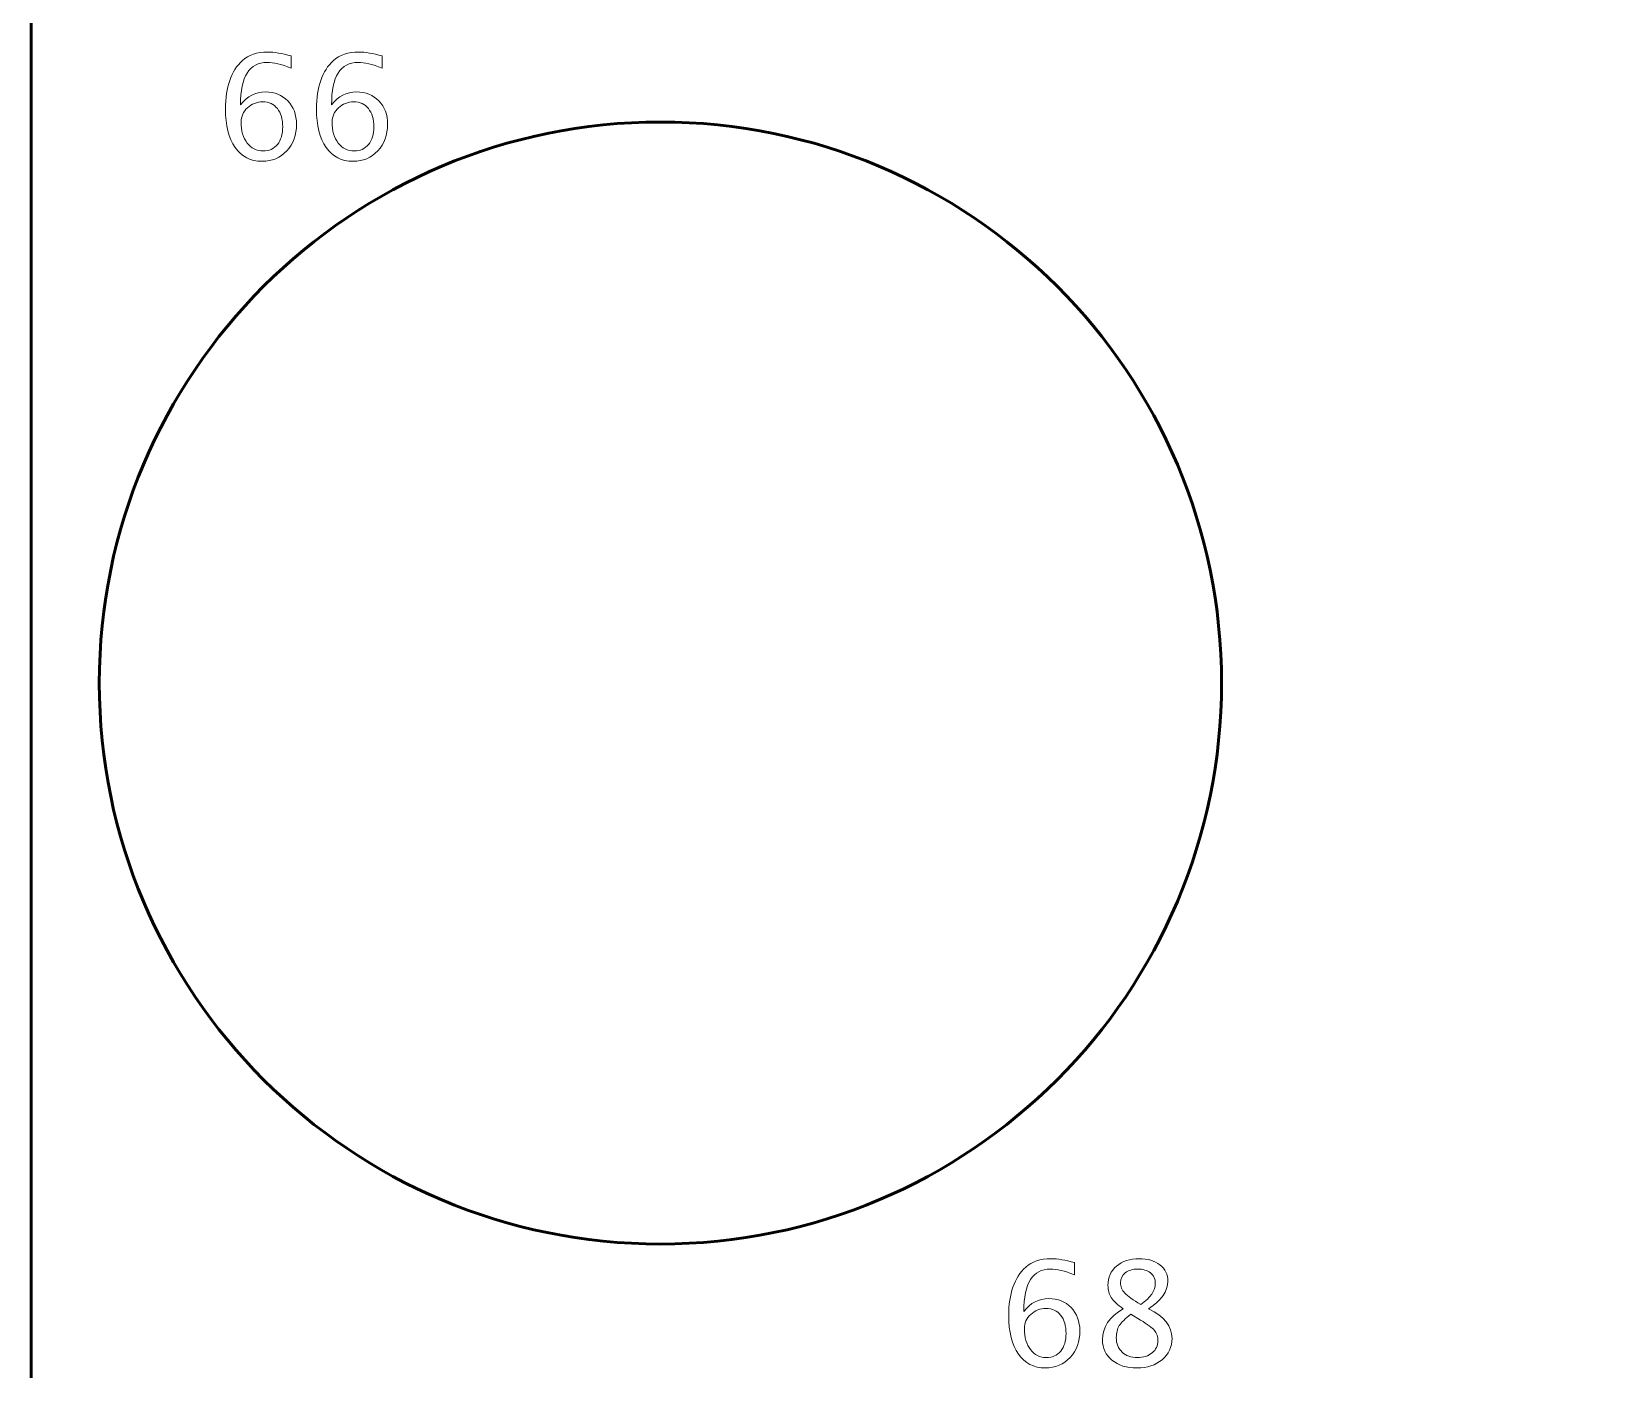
# Model space of a CAD drawing. Header units: centimetres. Extents: x -10.4 to 10.4, y -14.9 to 14.9.
# Drawn here: x -10.45 to -1.25, y 2.71 to 10.58 of the extents above; entities that cross this region are included whole.
import ezdxf

# ---------------------------------------------------------------- set-up
doc = ezdxf.new("R2010")
doc.units = ezdxf.units.CM
doc.header["$MEASUREMENT"] = 0
doc.layers.add('Layer 1', color=7, linetype='Continuous')

msp = doc.modelspace()

# ---------------------------------------------------------------- linework, layer by layer
at = {"layer": 'Layer 1', "lineweight": 53}
msp.add_ellipse((-6.74994, 6.74994), major_axis=(0, 3.30006), ratio=1, dxfattribs=at)
msp.add_open_spline([(-10.45, -14.45), (-10.45, -14.45), (-10.45, 14.45), (-10.45, 14.45), (-10.45, 14.45), (-10.45, 14.72614), (-10.22614, 14.95), (-9.95, 14.95), (-9.95, 14.95), (-9.95, 14.95), (9.95, 14.95), (9.95, 14.95), (9.95, 14.95), (10.22614, 14.95), (10.45, 14.72614), (10.45, 14.45), (10.45, 14.45), (10.45, 14.45), (10.45, -14.45), (10.45, -14.45), (10.45, -14.45), (10.45, -14.72614), (10.22614, -14.95), (9.95, -14.95), (9.95, -14.95), (9.95, -14.95), (-9.95, -14.95), (-9.95, -14.95), (-9.95, -14.95), (-10.22614, -14.95), (-10.45, -14.72614), (-10.45, -14.45)], degree=3, knots=[0, 0, 0, 0, 0.1111111, 0.1111111, 0.1111111, 0.1111111, 0.2222222, 0.2222222, 0.2222222, 0.2222222, 0.3333333, 0.3333333, 0.3333333, 0.3333333, 0.4444444, 0.4444444, 0.4444444, 0.4444444, 0.5555556, 0.5555556, 0.5555556, 0.5555556, 0.6666667, 0.6666667, 0.6666667, 0.6666667, 0.7777778, 0.7777778, 0.7777778, 0.7777778, 1, 1, 1, 1], dxfattribs=at)
at = {"layer": 'Layer 1', "color": 5, "lineweight": 9}
for points, knots in [([(-9.21922, 10.15126), (-9.18028, 10.20164), (-9.13131, 10.22689), (-9.07233, 10.22689), (-9.07233, 10.22689), (-9.01884, 10.22689), (-8.9751, 10.20926), (-8.94095, 10.17384), (-8.94095, 10.17384), (-8.90694, 10.13842), (-8.88987, 10.09298), (-8.88987, 10.03752), (-8.88987, 10.03752), (-8.88987, 9.97388), (-8.90892, 9.92153), (-8.94716, 9.88047), (-8.94716, 9.88047), (-8.9854, 9.8394), (-9.03394, 9.8188), (-9.09307, 9.8188), (-9.09307, 9.8188), (-9.16024, 9.8188), (-9.21301, 9.84603), (-9.25097, 9.90036), (-9.25097, 9.90036), (-9.28907, 9.95483), (-9.30812, 10.03019), (-9.30812, 10.12628), (-9.30812, 10.12628), (-9.30812, 10.25582), (-9.27482, 10.35079), (-9.20836, 10.41147), (-9.20836, 10.41147), (-9.17223, 10.44477), (-9.12228, 10.46142), (-9.05864, 10.46142), (-9.05864, 10.46142), (-9.02167, 10.46142), (-8.97581, 10.4538), (-8.92119, 10.43856), (-8.92119, 10.43856), (-8.92119, 10.43856), (-8.92119, 10.36744), (-8.92119, 10.36744), (-8.92119, 10.36744), (-8.97891, 10.38946), (-9.02632, 10.40046), (-9.06358, 10.40046), (-9.06358, 10.40046), (-9.16729, 10.40046), (-9.21922, 10.31735), (-9.21922, 10.15126)], [0, 0, 0, 0, 0.0714286, 0.0714286, 0.0714286, 0.0714286, 0.1428571, 0.1428571, 0.1428571, 0.1428571, 0.2142857, 0.2142857, 0.2142857, 0.2142857, 0.2857143, 0.2857143, 0.2857143, 0.2857143, 0.3571429, 0.3571429, 0.3571429, 0.3571429, 0.4285714, 0.4285714, 0.4285714, 0.4285714, 0.5, 0.5, 0.5, 0.5, 0.5714286, 0.5714286, 0.5714286, 0.5714286, 0.6428571, 0.6428571, 0.6428571, 0.6428571, 0.7142857, 0.7142857, 0.7142857, 0.7142857, 0.7857143, 0.7857143, 0.7857143, 0.7857143, 0.8571429, 0.8571429, 0.8571429, 0.8571429, 1, 1, 1, 1]), ([(-8.68384, 10.15126), (-8.6449, 10.20164), (-8.59593, 10.22689), (-8.53695, 10.22689), (-8.53695, 10.22689), (-8.48346, 10.22689), (-8.43972, 10.20926), (-8.40557, 10.17384), (-8.40557, 10.17384), (-8.37156, 10.13842), (-8.35449, 10.09298), (-8.35449, 10.03752), (-8.35449, 10.03752), (-8.35449, 9.97388), (-8.37354, 9.92153), (-8.41178, 9.88047), (-8.41178, 9.88047), (-8.45002, 9.8394), (-8.49856, 9.8188), (-8.55769, 9.8188), (-8.55769, 9.8188), (-8.62486, 9.8188), (-8.67763, 9.84603), (-8.71559, 9.90036), (-8.71559, 9.90036), (-8.75369, 9.95483), (-8.77274, 10.03019), (-8.77274, 10.12628), (-8.77274, 10.12628), (-8.77274, 10.25582), (-8.73944, 10.35079), (-8.67298, 10.41147), (-8.67298, 10.41147), (-8.63685, 10.44477), (-8.5869, 10.46142), (-8.52326, 10.46142), (-8.52326, 10.46142), (-8.48629, 10.46142), (-8.44043, 10.4538), (-8.38581, 10.43856), (-8.38581, 10.43856), (-8.38581, 10.43856), (-8.38581, 10.36744), (-8.38581, 10.36744), (-8.38581, 10.36744), (-8.44353, 10.38946), (-8.49094, 10.40046), (-8.5282, 10.40046), (-8.5282, 10.40046), (-8.63191, 10.40046), (-8.68384, 10.31735), (-8.68384, 10.15126)], [0, 0, 0, 0, 0.0714286, 0.0714286, 0.0714286, 0.0714286, 0.1428571, 0.1428571, 0.1428571, 0.1428571, 0.2142857, 0.2142857, 0.2142857, 0.2142857, 0.2857143, 0.2857143, 0.2857143, 0.2857143, 0.3571429, 0.3571429, 0.3571429, 0.3571429, 0.4285714, 0.4285714, 0.4285714, 0.4285714, 0.5, 0.5, 0.5, 0.5, 0.5714286, 0.5714286, 0.5714286, 0.5714286, 0.6428571, 0.6428571, 0.6428571, 0.6428571, 0.7142857, 0.7142857, 0.7142857, 0.7142857, 0.7857143, 0.7857143, 0.7857143, 0.7857143, 0.8571429, 0.8571429, 0.8571429, 0.8571429, 1, 1, 1, 1]), ([(-8.97115, 10.02144), (-8.97115, 10.06673), (-8.98159, 10.10258), (-9.00262, 10.12896), (-9.00262, 10.12896), (-9.02364, 10.15535), (-9.05243, 10.16847), (-9.08898, 10.16847), (-9.08898, 10.16847), (-9.12383, 10.16847), (-9.15361, 10.1569), (-9.17844, 10.13362), (-9.17844, 10.13362), (-9.20342, 10.11048), (-9.21584, 10.08254), (-9.21584, 10.04994), (-9.21584, 10.04994), (-9.21584, 9.99858), (-9.20398, 9.95737), (-9.18042, 9.92633), (-9.18042, 9.92633), (-9.15671, 9.89528), (-9.12538, 9.87976), (-9.08644, 9.87976), (-9.08644, 9.87976), (-9.05102, 9.87976), (-9.02294, 9.89246), (-9.00219, 9.91786), (-9.00219, 9.91786), (-8.98145, 9.94326), (-8.97115, 9.97783), (-8.97115, 10.02144)], [0, 0, 0, 0, 0.1111111, 0.1111111, 0.1111111, 0.1111111, 0.2222222, 0.2222222, 0.2222222, 0.2222222, 0.3333333, 0.3333333, 0.3333333, 0.3333333, 0.4444444, 0.4444444, 0.4444444, 0.4444444, 0.5555556, 0.5555556, 0.5555556, 0.5555556, 0.6666667, 0.6666667, 0.6666667, 0.6666667, 0.7777778, 0.7777778, 0.7777778, 0.7777778, 1, 1, 1, 1]), ([(-8.43577, 10.02144), (-8.43577, 10.06673), (-8.44621, 10.10258), (-8.46724, 10.12896), (-8.46724, 10.12896), (-8.48826, 10.15535), (-8.51705, 10.16847), (-8.5536, 10.16847), (-8.5536, 10.16847), (-8.58845, 10.16847), (-8.61823, 10.1569), (-8.64306, 10.13362), (-8.64306, 10.13362), (-8.66804, 10.11048), (-8.68046, 10.08254), (-8.68046, 10.04994), (-8.68046, 10.04994), (-8.68046, 9.99858), (-8.6686, 9.95737), (-8.64504, 9.92633), (-8.64504, 9.92633), (-8.62133, 9.89528), (-8.59, 9.87976), (-8.55106, 9.87976), (-8.55106, 9.87976), (-8.51564, 9.87976), (-8.48756, 9.89246), (-8.46681, 9.91786), (-8.46681, 9.91786), (-8.44607, 9.94326), (-8.43577, 9.97783), (-8.43577, 10.02144)], [0, 0, 0, 0, 0.1111111, 0.1111111, 0.1111111, 0.1111111, 0.2222222, 0.2222222, 0.2222222, 0.2222222, 0.3333333, 0.3333333, 0.3333333, 0.3333333, 0.4444444, 0.4444444, 0.4444444, 0.4444444, 0.5555556, 0.5555556, 0.5555556, 0.5555556, 0.6666667, 0.6666667, 0.6666667, 0.6666667, 0.7777778, 0.7777778, 0.7777778, 0.7777778, 1, 1, 1, 1]), ([(-4.61252, 3.05353), (-4.57358, 3.10391), (-4.52461, 3.12916), (-4.46563, 3.12916), (-4.46563, 3.12916), (-4.41214, 3.12916), (-4.3684, 3.11153), (-4.33425, 3.07611), (-4.33425, 3.07611), (-4.30024, 3.04069), (-4.28317, 2.99525), (-4.28317, 2.93979), (-4.28317, 2.93979), (-4.28317, 2.87615), (-4.30222, 2.8238), (-4.34046, 2.78274), (-4.34046, 2.78274), (-4.3787, 2.74167), (-4.42724, 2.72107), (-4.48637, 2.72107), (-4.48637, 2.72107), (-4.55354, 2.72107), (-4.60631, 2.7483), (-4.64427, 2.80263), (-4.64427, 2.80263), (-4.68237, 2.8571), (-4.70142, 2.93246), (-4.70142, 3.02855), (-4.70142, 3.02855), (-4.70142, 3.15809), (-4.66812, 3.25306), (-4.60166, 3.31374), (-4.60166, 3.31374), (-4.56553, 3.34704), (-4.51558, 3.36369), (-4.45194, 3.36369), (-4.45194, 3.36369), (-4.41497, 3.36369), (-4.36911, 3.35607), (-4.31449, 3.34083), (-4.31449, 3.34083), (-4.31449, 3.34083), (-4.31449, 3.26971), (-4.31449, 3.26971), (-4.31449, 3.26971), (-4.37221, 3.29173), (-4.41962, 3.30273), (-4.45688, 3.30273), (-4.45688, 3.30273), (-4.56059, 3.30273), (-4.61252, 3.21962), (-4.61252, 3.05353)], [0, 0, 0, 0, 0.0714286, 0.0714286, 0.0714286, 0.0714286, 0.1428571, 0.1428571, 0.1428571, 0.1428571, 0.2142857, 0.2142857, 0.2142857, 0.2142857, 0.2857143, 0.2857143, 0.2857143, 0.2857143, 0.3571429, 0.3571429, 0.3571429, 0.3571429, 0.4285714, 0.4285714, 0.4285714, 0.4285714, 0.5, 0.5, 0.5, 0.5, 0.5714286, 0.5714286, 0.5714286, 0.5714286, 0.6428571, 0.6428571, 0.6428571, 0.6428571, 0.7142857, 0.7142857, 0.7142857, 0.7142857, 0.7857143, 0.7857143, 0.7857143, 0.7857143, 0.8571429, 0.8571429, 0.8571429, 0.8571429, 1, 1, 1, 1]), ([(-4.02804, 3.06947), (-4.06162, 3.0929), (-4.08505, 3.11463), (-4.09817, 3.13481), (-4.09817, 3.13481), (-4.11129, 3.15485), (-4.11778, 3.17912), (-4.11778, 3.20748), (-4.11778, 3.20748), (-4.11778, 3.25377), (-4.10085, 3.29144), (-4.06712, 3.32037), (-4.06712, 3.32037), (-4.03326, 3.3493), (-3.98909, 3.36369), (-3.93462, 3.36369), (-3.93462, 3.36369), (-3.88438, 3.36369), (-3.8436, 3.35142), (-3.81242, 3.32686), (-3.81242, 3.32686), (-3.78123, 3.30245), (-3.76557, 3.27056), (-3.76557, 3.23147), (-3.76557, 3.23147), (-3.76557, 3.1722), (-3.80353, 3.11816), (-3.8793, 3.06947), (-3.8793, 3.06947), (-3.78716, 3.02432), (-3.74101, 2.96604), (-3.74101, 2.89464), (-3.74101, 2.89464), (-3.74101, 2.8437), (-3.76035, 2.80207), (-3.79887, 2.76961), (-3.79887, 2.76961), (-3.83739, 2.7373), (-3.88692, 2.72107), (-3.9476, 2.72107), (-3.9476, 2.72107), (-4.00814, 2.72107), (-4.05696, 2.73631), (-4.09422, 2.76679), (-4.09422, 2.76679), (-4.13133, 2.79713), (-4.14996, 2.8372), (-4.14996, 2.88674), (-4.14996, 2.88674), (-4.14996, 2.96011), (-4.10932, 3.02093), (-4.02804, 3.06947)], [0, 0, 0, 0, 0.0714286, 0.0714286, 0.0714286, 0.0714286, 0.1428571, 0.1428571, 0.1428571, 0.1428571, 0.2142857, 0.2142857, 0.2142857, 0.2142857, 0.2857143, 0.2857143, 0.2857143, 0.2857143, 0.3571429, 0.3571429, 0.3571429, 0.3571429, 0.4285714, 0.4285714, 0.4285714, 0.4285714, 0.5, 0.5, 0.5, 0.5, 0.5714286, 0.5714286, 0.5714286, 0.5714286, 0.6428571, 0.6428571, 0.6428571, 0.6428571, 0.7142857, 0.7142857, 0.7142857, 0.7142857, 0.7857143, 0.7857143, 0.7857143, 0.7857143, 0.8571429, 0.8571429, 0.8571429, 0.8571429, 1, 1, 1, 1]), ([(-3.92474, 3.09502), (-3.86773, 3.13269), (-3.83923, 3.17446), (-3.83923, 3.22061), (-3.83923, 3.22061), (-3.83923, 3.2453), (-3.84882, 3.26506), (-3.86787, 3.28015), (-3.86787, 3.28015), (-3.88707, 3.29525), (-3.91204, 3.30273), (-3.94295, 3.30273), (-3.94295, 3.30273), (-3.97286, 3.30273), (-3.99727, 3.29539), (-4.01604, 3.28058), (-4.01604, 3.28058), (-4.03481, 3.26576), (-4.04412, 3.24671), (-4.04412, 3.22315), (-4.04412, 3.22315), (-4.04412, 3.20029), (-4.03566, 3.17968), (-4.01872, 3.16134), (-4.01872, 3.16134), (-4.00179, 3.14313), (-3.97046, 3.12098), (-3.92474, 3.09502)], [0, 0, 0, 0, 0.125, 0.125, 0.125, 0.125, 0.25, 0.25, 0.25, 0.25, 0.375, 0.375, 0.375, 0.375, 0.5, 0.5, 0.5, 0.5, 0.625, 0.625, 0.625, 0.625, 0.75, 0.75, 0.75, 0.75, 1, 1, 1, 1]), ([(-4.36445, 2.92371), (-4.36445, 2.969), (-4.37489, 3.00485), (-4.39592, 3.03123), (-4.39592, 3.03123), (-4.41694, 3.05762), (-4.44573, 3.07074), (-4.48228, 3.07074), (-4.48228, 3.07074), (-4.51713, 3.07074), (-4.54691, 3.05917), (-4.57174, 3.03589), (-4.57174, 3.03589), (-4.59672, 3.01275), (-4.60914, 2.98481), (-4.60914, 2.95221), (-4.60914, 2.95221), (-4.60914, 2.90085), (-4.59728, 2.85964), (-4.57372, 2.8286), (-4.57372, 2.8286), (-4.55001, 2.79755), (-4.51868, 2.78203), (-4.47974, 2.78203), (-4.47974, 2.78203), (-4.44432, 2.78203), (-4.41624, 2.79473), (-4.39549, 2.82013), (-4.39549, 2.82013), (-4.37475, 2.84553), (-4.36445, 2.8801), (-4.36445, 2.92371)], [0, 0, 0, 0, 0.1111111, 0.1111111, 0.1111111, 0.1111111, 0.2222222, 0.2222222, 0.2222222, 0.2222222, 0.3333333, 0.3333333, 0.3333333, 0.3333333, 0.4444444, 0.4444444, 0.4444444, 0.4444444, 0.5555556, 0.5555556, 0.5555556, 0.5555556, 0.6666667, 0.6666667, 0.6666667, 0.6666667, 0.7777778, 0.7777778, 0.7777778, 0.7777778, 1, 1, 1, 1]), ([(-3.98373, 3.03645), (-4.01675, 3.01105), (-4.03918, 2.9889), (-4.05104, 2.96999), (-4.05104, 2.96999), (-4.06275, 2.95108), (-4.06868, 2.92766), (-4.06868, 2.89944), (-4.06868, 2.89944), (-4.06868, 2.86444), (-4.05739, 2.83608), (-4.03467, 2.81449), (-4.03467, 2.81449), (-4.01195, 2.7929), (-3.98217, 2.78203), (-3.94506, 2.78203), (-3.94506, 2.78203), (-3.90936, 2.78203), (-3.88029, 2.7912), (-3.85786, 2.80969), (-3.85786, 2.80969), (-3.83528, 2.82817), (-3.82399, 2.85216), (-3.82399, 2.88166), (-3.82399, 2.88166), (-3.82399, 2.90536), (-3.8309, 2.92554), (-3.84487, 2.94191), (-3.84487, 2.94191), (-3.85884, 2.95828), (-3.8858, 2.97832), (-3.92573, 3.00202), (-3.92573, 3.00202), (-3.92573, 3.00202), (-3.98373, 3.03645), (-3.98373, 3.03645)], [0, 0, 0, 0, 0.1, 0.1, 0.1, 0.1, 0.2, 0.2, 0.2, 0.2, 0.3, 0.3, 0.3, 0.3, 0.4, 0.4, 0.4, 0.4, 0.5, 0.5, 0.5, 0.5, 0.6, 0.6, 0.6, 0.6, 0.7, 0.7, 0.7, 0.7, 0.8, 0.8, 0.8, 0.8, 1, 1, 1, 1])]:
    msp.add_open_spline(points, degree=3, knots=knots, dxfattribs=at)

doc.saveas('drawing.dxf')
